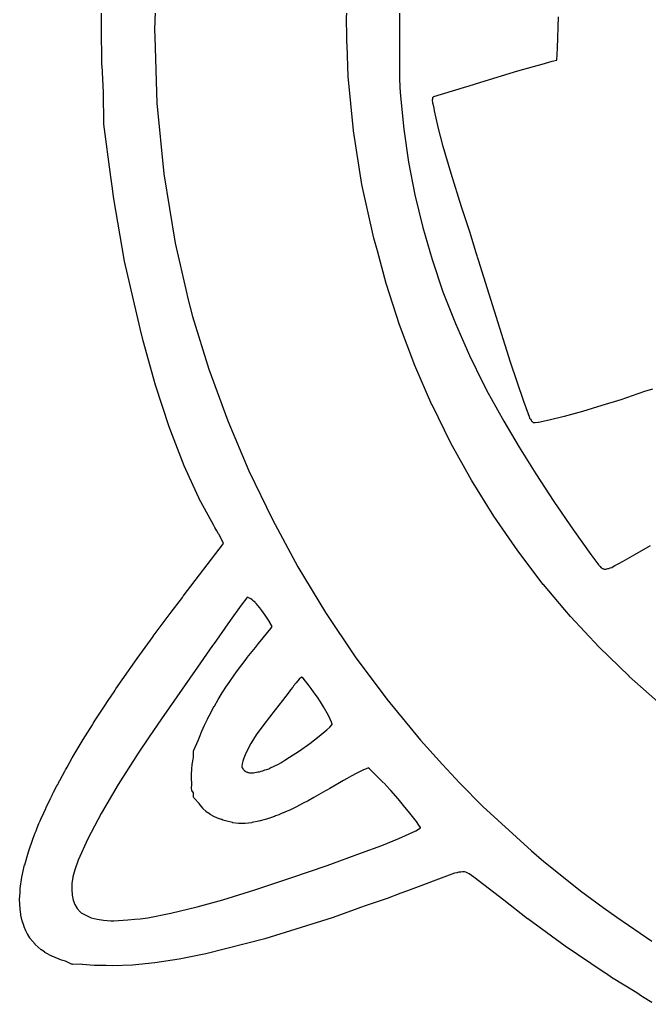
# Model space of a CAD drawing. Extents: x 67.3 to 104.7, y -149.5 to -52.9.
# Drawn here: x 70.464 to 72.951, y -109.884 to -106.002 of the extents above; entities that cross this region are included whole.
import ezdxf

# ---------------------------------------------------------------- set-up
doc = ezdxf.new("R2010")
doc.units = 0
doc.layers.add('BLACK', color=7, linetype='CONTINUOUS')

msp = doc.modelspace()

# ---------------------------------------------------------------- linework, layer by layer
at = {"layer": 'BLACK', "linetype": 'CONTINUOUS'}
for p, q in [((71.9643, -105.859), (71.9641, -106.02)), ((70.788, -106.026), (70.7871, -105.922)), ((71.7546, -106.013), (71.7561, -105.959)), ((70.999, -105.972), (70.9971, -106.043)), ((72.5879, -106.115), (72.592, -105.992)), ((70.7893, -106.184), (70.788, -106.026)), ((71.7547, -106.014), (71.7546, -106.013)), ((71.7559, -106.053), (71.7546, -106.014)), ((71.7546, -106.014), (71.7547, -106.014)), ((71.9641, -106.02), (71.9639, -106.232)), ((71.9641, -106.02), (71.9641, -106.02)), ((70.9971, -106.043), (70.9974, -106.07)), ((70.9974, -106.07), (71.0065, -106.333)), ((71.7568, -106.08), (71.7559, -106.053)), ((71.7569, -106.091), (71.7568, -106.08)), ((71.7576, -106.103), (71.7569, -106.091)), ((71.7569, -106.091), (71.7569, -106.091)), ((71.7569, -106.091), (71.7569, -106.091)), ((71.7617, -106.227), (71.7576, -106.103)), ((72.5863, -106.162), (72.5879, -106.115)), ((70.7894, -106.184), (70.7893, -106.184)), ((70.7959, -106.29), (70.7894, -106.184)), ((70.7894, -106.184), (70.7894, -106.184)), ((72.4313, -106.205), (72.494, -106.187)), ((72.494, -106.187), (72.4941, -106.187)), ((72.4941, -106.187), (72.5274, -106.178)), ((72.4941, -106.187), (72.4941, -106.187)), ((72.5274, -106.178), (72.5413, -106.174)), ((72.5413, -106.174), (72.5414, -106.174)), ((72.5414, -106.174), (72.5415, -106.174)), ((72.5415, -106.174), (72.5679, -106.167)), ((72.5679, -106.167), (72.5863, -106.162)), ((71.7618, -106.227), (71.7617, -106.227)), ((71.7821, -106.44), (71.7618, -106.227)), ((71.7618, -106.227), (71.7618, -106.227)), ((71.9639, -106.232), (71.9662, -106.271)), ((72.2861, -106.249), (72.4313, -106.205)), ((72.4313, -106.205), (72.4313, -106.205)), ((72.4313, -106.205), (72.4313, -106.205)), ((71.9662, -106.271), (71.9683, -106.305)), ((72.1, -106.306), (72.2177, -106.271)), ((72.2177, -106.271), (72.2394, -106.264)), ((72.2394, -106.264), (72.286, -106.249)), ((72.286, -106.249), (72.286, -106.249)), ((72.286, -106.249), (72.2861, -106.249)), ((70.796, -106.414), (70.7959, -106.29)), ((71.9683, -106.305), (71.9814, -106.435)), ((72.0955, -106.313), (72.096, -106.311)), ((72.0958, -106.315), (72.0955, -106.313)), ((72.096, -106.311), (72.0962, -106.309)), ((72.0962, -106.309), (72.0965, -106.309)), ((72.0965, -106.309), (72.0967, -106.309)), ((72.0967, -106.309), (72.0984, -106.308)), ((72.0984, -106.308), (72.1, -106.306)), ((71.0065, -106.333), (71.0336, -106.611)), ((72.0952, -106.318), (72.0956, -106.317)), ((72.0965, -106.334), (72.0952, -106.318)), ((72.0956, -106.317), (72.0955, -106.315)), ((72.0955, -106.315), (72.0958, -106.315)), ((72.0968, -106.334), (72.0965, -106.334)), ((72.0967, -106.335), (72.0968, -106.334)), ((72.1006, -106.352), (72.0967, -106.335)), ((72.1019, -106.362), (72.1006, -106.352)), ((72.102, -106.363), (72.1019, -106.362)), ((72.1151, -106.421), (72.102, -106.363)), ((72.102, -106.363), (72.102, -106.363)), ((70.796, -106.415), (70.7961, -106.414)), ((70.7961, -106.414), (70.796, -106.414)), ((70.8244, -106.623), (70.796, -106.415)), ((72.1152, -106.422), (72.1151, -106.421)), ((72.1374, -106.504), (72.1152, -106.422)), ((72.1152, -106.422), (72.1152, -106.422)), ((71.7822, -106.44), (71.7821, -106.44)), ((71.7822, -106.441), (71.7822, -106.44)), ((71.8157, -106.653), (71.7822, -106.441)), ((71.9814, -106.435), (72.0005, -106.566)), ((72.1689, -106.61), (72.1374, -106.504)), ((72.1374, -106.504), (72.1374, -106.504)), ((72.1374, -106.504), (72.1374, -106.504)), ((72.0005, -106.566), (72.0253, -106.695)), ((70.8312, -106.669), (70.8244, -106.623)), ((70.8244, -106.623), (70.8244, -106.623)), ((70.8244, -106.623), (70.8244, -106.623)), ((71.0336, -106.611), (71.0782, -106.886)), ((72.2098, -106.742), (72.1689, -106.61)), ((72.1689, -106.61), (72.1689, -106.61)), ((72.1689, -106.61), (72.1689, -106.61)), ((71.8158, -106.653), (71.8157, -106.653)), ((71.8626, -106.865), (71.8158, -106.653)), ((71.8158, -106.653), (71.8158, -106.653)), ((70.835, -106.702), (70.8312, -106.669)), ((70.8351, -106.702), (70.835, -106.702)), ((70.8785, -106.956), (70.8351, -106.702)), ((70.8351, -106.702), (70.8351, -106.702)), ((72.0253, -106.695), (72.056, -106.823)), ((72.2421, -106.841), (72.2098, -106.742)), ((72.2098, -106.742), (72.2098, -106.742)), ((72.2098, -106.742), (72.2098, -106.742)), ((72.056, -106.823), (72.0928, -106.95)), ((72.2459, -106.854), (72.2421, -106.841)), ((72.2665, -106.923), (72.2459, -106.854)), ((71.0782, -106.886), (71.1238, -107.085)), ((71.8627, -106.865), (71.8626, -106.865)), ((71.8772, -106.915), (71.8627, -106.865)), ((71.8627, -106.865), (71.8627, -106.865)), ((71.912, -107.044), (71.8772, -106.915)), ((72.2666, -106.923), (72.2665, -106.923)), ((72.2706, -106.936), (72.2666, -106.923)), ((72.2666, -106.923), (72.2666, -106.923)), ((70.9357, -107.205), (70.8785, -106.956)), ((70.8785, -106.956), (70.8786, -106.956)), ((70.8786, -106.956), (70.8785, -106.956)), ((72.0928, -106.95), (72.1357, -107.077)), ((72.2718, -106.94), (72.2706, -106.936)), ((72.2719, -106.94), (72.2718, -106.94)), ((72.2759, -106.953), (72.2719, -106.94)), ((72.2719, -106.94), (72.2719, -106.94)), ((72.4022, -107.355), (72.2759, -106.953)), ((71.9121, -107.044), (71.912, -107.044)), ((71.9121, -107.045), (71.9121, -107.044)), ((71.9648, -107.208), (71.9121, -107.045)), ((71.1238, -107.085), (71.126, -107.094)), ((72.1357, -107.077), (72.185, -107.203)), ((71.126, -107.094), (71.1469, -107.175)), ((70.9359, -107.205), (70.9357, -107.205)), ((70.9406, -107.222), (70.9358, -107.205)), ((70.9358, -107.205), (70.9359, -107.205)), ((71.1469, -107.175), (71.2119, -107.383)), ((72.185, -107.203), (72.2409, -107.329)), ((70.9519, -107.271), (70.9406, -107.222)), ((71.9649, -107.208), (71.9648, -107.208)), ((72.0251, -107.368), (71.9649, -107.208)), ((71.9649, -107.208), (71.9649, -107.208)), ((70.952, -107.271), (70.9519, -107.271)), ((71.0001, -107.446), (70.952, -107.271)), ((70.952, -107.271), (70.952, -107.271)), ((72.2409, -107.329), (72.2952, -107.44)), ((72.4022, -107.356), (72.4022, -107.355)), ((72.4551, -107.511), (72.4022, -107.356)), ((72.4022, -107.356), (72.4022, -107.356)), ((71.2119, -107.383), (71.2862, -107.587)), ((72.0252, -107.368), (72.0251, -107.368)), ((72.0926, -107.524), (72.0252, -107.368)), ((72.0252, -107.368), (72.0252, -107.368)), ((71.0002, -107.446), (71.0001, -107.446)), ((71.0542, -107.611), (71.0002, -107.446)), ((71.0002, -107.446), (71.0002, -107.446)), ((72.2952, -107.44), (72.3151, -107.478)), ((72.3151, -107.478), (72.3261, -107.499)), ((72.9358, -107.47), (72.9055, -107.481)), ((72.9502, -107.466), (72.9358, -107.47)), ((72.9638, -107.462), (72.9502, -107.466)), ((72.3261, -107.499), (72.3758, -107.588)), ((72.4743, -107.561), (72.4551, -107.511)), ((72.4551, -107.511), (72.4551, -107.511)), ((72.4551, -107.511), (72.4551, -107.511)), ((72.8382, -107.504), (72.7632, -107.527)), ((72.8383, -107.504), (72.8382, -107.504)), ((72.8382, -107.504), (72.8382, -107.504)), ((72.9053, -107.481), (72.8383, -107.504)), ((72.9054, -107.481), (72.9053, -107.481)), ((72.9055, -107.481), (72.9054, -107.481)), ((72.0927, -107.524), (72.0926, -107.524)), ((72.0928, -107.524), (72.0927, -107.524)), ((72.1672, -107.675), (72.0928, -107.524)), ((72.6865, -107.55), (72.6151, -107.57)), ((72.6866, -107.55), (72.6865, -107.55)), ((72.6865, -107.55), (72.6865, -107.55)), ((72.7631, -107.527), (72.6866, -107.55)), ((72.7632, -107.527), (72.7631, -107.527)), ((72.7631, -107.527), (72.7631, -107.527)), ((71.2862, -107.587), (71.3698, -107.785)), ((72.3758, -107.588), (72.4368, -107.691)), ((72.4744, -107.561), (72.4743, -107.561)), ((72.4744, -107.562), (72.4744, -107.561)), ((72.4766, -107.566), (72.4744, -107.562)), ((72.4783, -107.573), (72.4766, -107.566)), ((72.4787, -107.575), (72.4783, -107.573)), ((72.4793, -107.576), (72.4787, -107.575)), ((72.4795, -107.578), (72.4793, -107.576)), ((72.4808, -107.58), (72.4795, -107.578)), ((72.482, -107.581), (72.4808, -107.58)), ((72.4829, -107.582), (72.482, -107.581)), ((72.484, -107.582), (72.4829, -107.582)), ((72.4874, -107.59), (72.484, -107.582)), ((72.4875, -107.59), (72.4874, -107.59)), ((72.4884, -107.591), (72.4875, -107.59)), ((72.4875, -107.59), (72.4875, -107.59)), ((72.4885, -107.591), (72.4884, -107.591)), ((72.489, -107.591), (72.4885, -107.591)), ((72.4891, -107.592), (72.489, -107.591)), ((72.4907, -107.593), (72.4891, -107.592)), ((72.4921, -107.594), (72.4907, -107.593)), ((72.4927, -107.594), (72.4921, -107.594)), ((72.4932, -107.595), (72.4927, -107.594)), ((72.4984, -107.595), (72.4932, -107.595)), ((72.4993, -107.595), (72.4984, -107.595)), ((72.5002, -107.595), (72.4993, -107.595)), ((72.5123, -107.594), (72.5002, -107.595)), ((72.5126, -107.594), (72.5123, -107.594)), ((72.5129, -107.594), (72.5126, -107.594)), ((72.5548, -107.585), (72.5129, -107.594)), ((72.5549, -107.585), (72.5548, -107.585)), ((72.555, -107.585), (72.5549, -107.585)), ((72.6149, -107.57), (72.555, -107.585)), ((72.615, -107.57), (72.6149, -107.57)), ((72.6151, -107.57), (72.615, -107.57)), ((71.0543, -107.611), (71.0542, -107.611)), ((71.1138, -107.765), (71.0543, -107.611)), ((71.0543, -107.611), (71.0543, -107.611)), ((72.1673, -107.675), (72.1672, -107.675)), ((72.2487, -107.822), (72.1673, -107.675)), ((72.1673, -107.675), (72.1673, -107.675)), ((72.4368, -107.691), (72.503, -107.797)), ((71.114, -107.765), (71.1138, -107.765)), ((71.1789, -107.906), (71.114, -107.765)), ((71.114, -107.765), (71.114, -107.765)), ((71.3698, -107.785), (71.4621, -107.977)), ((72.2488, -107.822), (72.2487, -107.822)), ((72.3368, -107.964), (72.2488, -107.822)), ((72.2488, -107.822), (72.2488, -107.822)), ((72.503, -107.797), (72.5744, -107.906)), ((71.1791, -107.906), (71.1789, -107.906)), ((71.1791, -107.907), (71.1791, -107.906)), ((71.2314, -108.001), (71.1791, -107.907)), ((72.5744, -107.906), (72.6513, -108.019)), ((71.4621, -107.977), (71.5631, -108.164)), ((72.3369, -107.964), (72.3368, -107.964)), ((72.337, -107.964), (72.3369, -107.964)), ((72.4314, -108.101), (72.337, -107.964)), ((71.2351, -108.008), (71.2314, -108.001)), ((71.2431, -108.022), (71.2351, -108.008)), ((71.2351, -108.008), (71.2351, -108.008)), ((71.2351, -108.008), (71.2351, -108.008)), ((71.2492, -108.033), (71.2431, -108.022)), ((72.6513, -108.019), (72.6551, -108.024)), ((71.2493, -108.033), (71.2492, -108.033)), ((71.2494, -108.033), (71.2493, -108.033)), ((71.2507, -108.035), (71.2494, -108.033)), ((71.2601, -108.052), (71.2507, -108.035)), ((71.2697, -108.072), (71.2601, -108.052)), ((72.6551, -108.024), (72.7206, -108.115)), ((71.1102, -108.28), (71.2697, -108.072)), ((72.8934, -108.115), (72.9559, -108.079)), ((72.4316, -108.101), (72.4314, -108.101)), ((72.5324, -108.233), (72.4316, -108.101)), ((72.4316, -108.101), (72.4316, -108.101)), ((72.7206, -108.115), (72.7206, -108.115)), ((72.7206, -108.115), (72.7397, -108.142)), ((72.8482, -108.141), (72.8934, -108.115)), ((72.8934, -108.115), (72.8934, -108.115)), ((71.5631, -108.164), (71.6724, -108.344)), ((72.7397, -108.142), (72.7473, -108.152)), ((72.7473, -108.152), (72.7508, -108.156)), ((72.7508, -108.156), (72.754, -108.16)), ((72.754, -108.16), (72.7571, -108.163)), ((72.7571, -108.163), (72.76, -108.166)), ((72.76, -108.166), (72.7627, -108.168)), ((72.7627, -108.168), (72.7654, -108.17)), ((72.7654, -108.17), (72.768, -108.171)), ((72.768, -108.171), (72.7706, -108.172)), ((72.7706, -108.172), (72.7733, -108.173)), ((72.7733, -108.173), (72.7762, -108.173)), ((72.7762, -108.173), (72.7794, -108.173)), ((72.7794, -108.173), (72.7831, -108.172)), ((72.7831, -108.172), (72.7871, -108.171)), ((72.7871, -108.171), (72.7917, -108.17)), ((72.7917, -108.17), (72.7967, -108.168)), ((72.7967, -108.168), (72.8023, -108.166)), ((72.8023, -108.166), (72.8083, -108.163)), ((72.8083, -108.163), (72.815, -108.159)), ((72.815, -108.159), (72.8302, -108.151)), ((72.8302, -108.151), (72.8482, -108.141)), ((72.8482, -108.141), (72.8482, -108.141)), ((72.5325, -108.233), (72.5324, -108.233)), ((72.5326, -108.233), (72.5325, -108.233)), ((72.6173, -108.333), (72.5326, -108.233)), ((71.0586, -108.348), (71.1068, -108.285)), ((71.1068, -108.285), (71.1101, -108.28)), ((71.1101, -108.28), (71.1102, -108.28)), ((71.1102, -108.28), (71.1102, -108.28)), ((71.3608, -108.286), (71.3394, -108.315)), ((71.3612, -108.286), (71.3608, -108.286)), ((71.3617, -108.285), (71.3612, -108.286)), ((71.3622, -108.285), (71.3617, -108.285)), ((71.3629, -108.285), (71.3622, -108.285)), ((71.3638, -108.285), (71.3629, -108.285)), ((71.365, -108.285), (71.3638, -108.285)), ((71.3665, -108.285), (71.365, -108.285)), ((71.3681, -108.286), (71.3665, -108.285)), ((71.3723, -108.288), (71.3681, -108.286)), ((71.377, -108.29), (71.3723, -108.288)), ((71.3822, -108.294), (71.377, -108.29)), ((71.3394, -108.315), (71.2956, -108.376)), ((71.3878, -108.299), (71.3822, -108.294)), ((71.3937, -108.304), (71.3878, -108.299)), ((71.3958, -108.306), (71.3937, -108.304)), ((71.3977, -108.308), (71.3958, -108.306)), ((71.4051, -108.317), (71.3977, -108.308)), ((71.4127, -108.326), (71.4051, -108.317)), ((71.4202, -108.336), (71.4127, -108.326)), ((70.9912, -108.438), (71.0585, -108.348)), ((71.0585, -108.348), (71.0586, -108.348)), ((71.0586, -108.348), (71.0586, -108.348)), ((71.4273, -108.345), (71.4202, -108.336)), ((71.4338, -108.355), (71.4273, -108.345)), ((71.4395, -108.363), (71.4338, -108.355)), ((71.4519, -108.383), (71.4395, -108.363)), ((71.6724, -108.344), (71.7897, -108.519)), ((72.6395, -108.36), (72.6173, -108.333)), ((72.6397, -108.36), (72.6395, -108.36)), ((72.7526, -108.481), (72.6397, -108.36)), ((72.6397, -108.36), (72.6397, -108.36)), ((71.2956, -108.376), (71.2317, -108.467)), ((71.4075, -108.467), (71.4555, -108.408)), ((71.4524, -108.384), (71.4519, -108.383)), ((71.4612, -108.4), (71.4524, -108.384)), ((71.4555, -108.408), (71.4612, -108.4)), ((70.928, -108.526), (70.9912, -108.439)), ((70.9912, -108.439), (70.9912, -108.438)), ((70.9912, -108.439), (70.9912, -108.439)), ((71.2262, -108.475), (71.1659, -108.56)), ((71.2317, -108.467), (71.2262, -108.475)), ((71.2262, -108.475), (71.2262, -108.475)), ((71.2262, -108.475), (71.2262, -108.475)), ((71.3628, -108.522), (71.3957, -108.482)), ((71.3957, -108.482), (71.4074, -108.467)), ((71.4074, -108.467), (71.4075, -108.467)), ((71.4075, -108.467), (71.4075, -108.467)), ((72.7527, -108.481), (72.7526, -108.481)), ((72.7528, -108.481), (72.7527, -108.481)), ((72.8714, -108.596), (72.7528, -108.481)), ((70.8687, -108.61), (70.9279, -108.526)), ((70.9279, -108.526), (70.928, -108.526)), ((70.928, -108.526), (70.928, -108.526)), ((71.3201, -108.579), (71.3626, -108.523)), ((71.3626, -108.523), (71.3627, -108.522)), ((71.3627, -108.522), (71.3628, -108.522)), ((71.7897, -108.519), (71.9147, -108.687)), ((71.1659, -108.56), (71.0243, -108.764)), ((71.2819, -108.634), (71.3199, -108.579)), ((71.3199, -108.579), (71.32, -108.579)), ((71.32, -108.579), (71.3201, -108.579)), ((71.5778, -108.599), (71.5683, -108.608)), ((71.5833, -108.604), (71.5778, -108.599)), ((71.5928, -108.615), (71.5833, -108.604)), ((72.8716, -108.596), (72.8714, -108.596)), ((72.8716, -108.597), (72.8716, -108.596)), ((72.9958, -108.706), (72.8716, -108.597)), ((70.8444, -108.646), (70.8687, -108.61)), ((70.8687, -108.61), (70.8687, -108.61)), ((70.8687, -108.61), (70.8687, -108.61)), ((71.2644, -108.661), (71.2817, -108.635)), ((71.2817, -108.635), (71.2818, -108.634)), ((71.2818, -108.634), (71.2819, -108.634)), ((71.5425, -108.639), (71.5336, -108.65)), ((71.5457, -108.634), (71.5425, -108.639)), ((71.5425, -108.639), (71.5425, -108.639)), ((71.5425, -108.639), (71.5425, -108.639)), ((71.5561, -108.622), (71.5457, -108.634)), ((71.5683, -108.608), (71.5561, -108.622)), ((71.6036, -108.628), (71.5928, -108.615)), ((71.6154, -108.644), (71.6036, -108.628)), ((70.8135, -108.692), (70.8373, -108.657)), ((70.8373, -108.657), (70.841, -108.651)), ((70.841, -108.651), (70.8444, -108.646)), ((70.841, -108.651), (70.841, -108.651)), ((70.841, -108.651), (70.841, -108.651)), ((71.2481, -108.688), (71.2643, -108.662)), ((71.2643, -108.662), (71.2644, -108.661)), ((71.2644, -108.661), (71.2644, -108.661)), ((71.5285, -108.657), (71.5019, -108.692)), ((71.5336, -108.65), (71.5285, -108.657)), ((71.5285, -108.657), (71.5285, -108.657)), ((71.5285, -108.657), (71.5285, -108.657)), ((71.6277, -108.661), (71.6154, -108.644)), ((71.6401, -108.679), (71.6277, -108.661)), ((71.6522, -108.697), (71.6401, -108.679)), ((70.7888, -108.73), (70.7962, -108.718)), ((70.7962, -108.718), (70.7993, -108.714)), ((70.7962, -108.718), (70.7962, -108.718)), ((70.7962, -108.718), (70.7962, -108.718)), ((70.7993, -108.714), (70.8134, -108.692)), ((70.8134, -108.692), (70.8135, -108.692)), ((70.8135, -108.692), (70.8135, -108.692)), ((71.219, -108.739), (71.2329, -108.714)), ((71.2329, -108.714), (71.233, -108.714)), ((71.233, -108.714), (71.248, -108.688)), ((71.233, -108.714), (71.233, -108.714)), ((71.248, -108.688), (71.2481, -108.688)), ((71.2481, -108.688), (71.2481, -108.688)), ((71.5019, -108.692), (71.4731, -108.729)), ((71.5019, -108.692), (71.5019, -108.692)), ((71.5019, -108.692), (71.5019, -108.692)), ((71.6641, -108.717), (71.6522, -108.697)), ((71.6834, -108.751), (71.6641, -108.717)), ((71.9147, -108.687), (72.0472, -108.848)), ((70.7623, -108.77), (70.7888, -108.73)), ((71.2061, -108.764), (71.2189, -108.74)), ((71.2189, -108.74), (71.219, -108.74)), ((71.219, -108.74), (71.219, -108.739)), ((71.4731, -108.729), (71.4288, -108.786)), ((71.4731, -108.729), (71.4731, -108.729)), ((71.6907, -108.766), (71.6834, -108.751)), ((70.7152, -108.846), (70.7515, -108.788)), ((70.7515, -108.788), (70.7542, -108.783)), ((70.7542, -108.783), (70.7542, -108.783)), ((70.7542, -108.783), (70.7543, -108.783)), ((70.7543, -108.783), (70.7543, -108.783)), ((70.7543, -108.783), (70.7546, -108.783)), ((70.7546, -108.783), (70.7623, -108.77)), ((70.7623, -108.77), (70.7623, -108.77)), ((70.7623, -108.77), (70.7623, -108.77)), ((71.0243, -108.764), (70.9759, -108.835)), ((71.0243, -108.764), (71.0243, -108.764)), ((71.184, -108.813), (71.1944, -108.789)), ((71.1944, -108.789), (71.1945, -108.789)), ((71.1945, -108.789), (71.2061, -108.765)), ((71.1945, -108.789), (71.1945, -108.789)), ((71.2061, -108.765), (71.2061, -108.764)), ((71.2061, -108.765), (71.2061, -108.765)), ((71.4288, -108.786), (71.3979, -108.828)), ((71.677, -108.807), (71.6887, -108.797)), ((71.6887, -108.797), (71.6973, -108.788)), ((71.696, -108.777), (71.6907, -108.766)), ((71.6989, -108.785), (71.696, -108.777)), ((71.6973, -108.788), (71.699, -108.786)), ((71.699, -108.786), (71.6989, -108.785)), ((70.9759, -108.835), (70.9322, -108.9)), ((71.1696, -108.85), (71.1745, -108.836)), ((71.1745, -108.836), (71.1746, -108.836)), ((71.1746, -108.836), (71.1839, -108.813)), ((71.1746, -108.836), (71.1746, -108.836)), ((71.1839, -108.813), (71.184, -108.813)), ((71.184, -108.813), (71.184, -108.813)), ((71.3979, -108.828), (71.3775, -108.861)), ((71.6097, -108.861), (71.6466, -108.832)), ((71.6466, -108.832), (71.677, -108.807)), ((70.6721, -108.918), (70.7151, -108.846)), ((70.7151, -108.846), (70.7152, -108.846)), ((70.7152, -108.846), (70.7152, -108.846)), ((71.1516, -108.888), (71.1696, -108.85)), ((71.3775, -108.861), (71.3614, -108.892)), ((71.5697, -108.89), (71.6097, -108.861)), ((72.0472, -108.848), (72.1345, -108.944)), ((70.9322, -108.9), (70.8536, -109.023)), ((71.151, -108.891), (71.1515, -108.889)), ((71.151, -108.915), (71.151, -108.891)), ((71.1515, -108.889), (71.1516, -108.888)), ((71.3552, -108.906), (71.3501, -108.919)), ((71.3614, -108.892), (71.3552, -108.906)), ((71.5301, -108.916), (71.5697, -108.89)), ((70.6513, -108.955), (70.6721, -108.918)), ((70.6721, -108.918), (70.6721, -108.918)), ((70.6721, -108.918), (70.6721, -108.918)), ((71.1436, -108.963), (71.1457, -108.944)), ((71.1457, -108.944), (71.1467, -108.938)), ((71.1457, -108.944), (71.1458, -108.944)), ((71.1458, -108.944), (71.1457, -108.944)), ((71.1467, -108.938), (71.149, -108.924)), ((71.149, -108.924), (71.1491, -108.924)), ((71.1491, -108.924), (71.151, -108.915)), ((71.1491, -108.924), (71.1491, -108.924)), ((71.3417, -108.952), (71.3415, -108.955)), ((71.3434, -108.942), (71.3417, -108.952)), ((71.3462, -108.931), (71.3434, -108.942)), ((71.3501, -108.919), (71.3462, -108.931)), ((71.4637, -108.954), (71.4721, -108.95)), ((71.4721, -108.95), (71.4861, -108.943)), ((71.4861, -108.943), (71.4957, -108.938)), ((71.4957, -108.938), (71.5115, -108.928)), ((71.5115, -108.928), (71.5301, -108.916)), ((72.1345, -108.944), (72.2021, -109.018)), ((70.6224, -109.008), (70.633, -108.988)), ((70.633, -108.988), (70.6331, -108.988)), ((70.6331, -108.988), (70.6422, -108.971)), ((70.6331, -108.988), (70.6331, -108.988)), ((70.6422, -108.971), (70.6453, -108.966)), ((70.6453, -108.966), (70.6455, -108.965)), ((70.6455, -108.965), (70.6475, -108.962)), ((70.6455, -108.965), (70.6455, -108.965)), ((70.6475, -108.962), (70.6513, -108.955)), ((71.1426, -108.983), (71.1427, -108.982)), ((71.143, -109), (71.1426, -108.983)), ((71.1427, -108.982), (71.1435, -108.964)), ((71.1427, -108.982), (71.1427, -108.982)), ((71.1435, -108.964), (71.1436, -108.964)), ((71.1436, -108.964), (71.1436, -108.963)), ((71.3415, -108.955), (71.3429, -108.958)), ((71.3429, -108.958), (71.347, -108.963)), ((71.347, -108.963), (71.3486, -108.965)), ((71.3486, -108.965), (71.3505, -108.967)), ((71.3505, -108.967), (71.3524, -108.969)), ((71.3524, -108.969), (71.3543, -108.97)), ((71.3543, -108.97), (71.3564, -108.972)), ((71.3564, -108.972), (71.3586, -108.973)), ((71.3586, -108.973), (71.3609, -108.974)), ((71.3609, -108.974), (71.3632, -108.975)), ((71.3632, -108.975), (71.3657, -108.976)), ((71.3657, -108.976), (71.3658, -108.976)), ((71.3658, -108.976), (71.3681, -108.976)), ((71.3681, -108.976), (71.3725, -108.977)), ((71.3725, -108.977), (71.3772, -108.977)), ((71.3772, -108.977), (71.3822, -108.977)), ((71.3822, -108.977), (71.3875, -108.977)), ((71.3875, -108.977), (71.3931, -108.976)), ((71.3931, -108.976), (71.399, -108.975)), ((71.399, -108.975), (71.4051, -108.974)), ((71.4051, -108.974), (71.4116, -108.973)), ((71.4116, -108.973), (71.4182, -108.971)), ((71.4182, -108.971), (71.4252, -108.969)), ((71.4252, -108.969), (71.4324, -108.966)), ((71.4324, -108.966), (71.4399, -108.964)), ((71.4399, -108.964), (71.4476, -108.961)), ((71.4476, -108.961), (71.4555, -108.957)), ((71.4555, -108.957), (71.4637, -108.954)), ((71.774, -108.99), (71.7553, -109.001)), ((71.796, -108.979), (71.774, -108.99)), ((71.8147, -108.969), (71.796, -108.979)), ((71.8226, -108.966), (71.8147, -108.969)), ((71.8295, -108.963), (71.8226, -108.966)), ((71.8351, -108.96), (71.8295, -108.963)), ((71.8393, -108.959), (71.8351, -108.96)), ((71.8405, -108.958), (71.8393, -108.959)), ((71.8455, -108.962), (71.8405, -108.958)), ((71.8577, -108.973), (71.8455, -108.962)), ((71.8728, -108.988), (71.8577, -108.973)), ((71.8943, -109.01), (71.8728, -108.988)), ((70.5981, -109.054), (70.6115, -109.029)), ((70.6115, -109.029), (70.6146, -109.023)), ((70.6146, -109.023), (70.6173, -109.018)), ((70.6146, -109.023), (70.6146, -109.023)), ((70.6146, -109.023), (70.6146, -109.023)), ((70.6173, -109.018), (70.6204, -109.012)), ((70.6204, -109.012), (70.6205, -109.012)), ((70.6205, -109.011), (70.6224, -109.008)), ((70.6205, -109.012), (70.6205, -109.011)), ((70.8536, -109.023), (70.7856, -109.138)), ((71.1431, -109.001), (71.143, -109)), ((71.1445, -109.018), (71.143, -109.001)), ((71.143, -109.001), (71.1431, -109.001)), ((71.143, -109.042), (71.1447, -109.019)), ((71.1447, -109.018), (71.1445, -109.018)), ((71.1447, -109.019), (71.1446, -109.018)), ((71.1446, -109.018), (71.1447, -109.018)), ((71.7436, -109.008), (71.6896, -109.039)), ((71.7437, -109.008), (71.7436, -109.008)), ((71.7436, -109.008), (71.7436, -109.008)), ((71.7553, -109.001), (71.7437, -109.008)), ((71.9084, -109.024), (71.8943, -109.01)), ((71.9104, -109.026), (71.9084, -109.024)), ((71.9295, -109.047), (71.9104, -109.026)), ((72.2021, -109.018), (72.2938, -109.11)), ((70.5873, -109.076), (70.5937, -109.063)), ((70.5937, -109.063), (70.5938, -109.063)), ((70.5938, -109.063), (70.5944, -109.062)), ((70.5938, -109.063), (70.5938, -109.063)), ((70.5944, -109.062), (70.598, -109.054)), ((70.598, -109.054), (70.5981, -109.054)), ((70.5981, -109.054), (70.5981, -109.054)), ((71.1437, -109.044), (71.143, -109.042)), ((71.1438, -109.045), (71.1437, -109.044)), ((71.144, -109.046), (71.1438, -109.045)), ((71.1443, -109.047), (71.144, -109.046)), ((71.144, -109.046), (71.144, -109.046)), ((71.144, -109.046), (71.144, -109.046)), ((71.151, -109.057), (71.1443, -109.047)), ((71.151, -109.073), (71.151, -109.057)), ((71.6723, -109.049), (71.6258, -109.075)), ((71.6724, -109.049), (71.6723, -109.049)), ((71.6723, -109.049), (71.6723, -109.049)), ((71.6802, -109.045), (71.6724, -109.049)), ((71.6895, -109.039), (71.6802, -109.045)), ((71.6896, -109.039), (71.6895, -109.039)), ((71.6895, -109.039), (71.6895, -109.039)), ((71.959, -109.08), (71.9295, -109.047)), ((70.5697, -109.112), (70.5859, -109.079)), ((70.5859, -109.079), (70.5867, -109.077)), ((70.5867, -109.077), (70.5868, -109.077)), ((70.5868, -109.077), (70.5873, -109.076)), ((70.5868, -109.077), (70.5868, -109.077)), ((70.5868, -109.077), (70.5868, -109.077)), ((71.1519, -109.075), (71.151, -109.073)), ((71.1527, -109.077), (71.1519, -109.075)), ((71.1727, -109.098), (71.1527, -109.077)), ((71.1753, -109.102), (71.1727, -109.098)), ((71.1756, -109.103), (71.1753, -109.102)), ((71.1757, -109.103), (71.1756, -109.103)), ((71.187, -109.117), (71.1757, -109.103)), ((71.5815, -109.099), (71.557, -109.112)), ((71.5816, -109.099), (71.5815, -109.099)), ((71.5815, -109.099), (71.5815, -109.099)), ((71.6031, -109.088), (71.5816, -109.099)), ((71.6257, -109.075), (71.6031, -109.088)), ((71.6258, -109.075), (71.6257, -109.075)), ((71.6257, -109.075), (71.6257, -109.075)), ((71.9802, -109.106), (71.959, -109.08)), ((72.0056, -109.137), (71.9802, -109.106)), ((70.5481, -109.16), (70.5591, -109.136)), ((70.5591, -109.136), (70.5671, -109.118)), ((70.5671, -109.118), (70.5672, -109.118)), ((70.5672, -109.117), (70.5693, -109.113)), ((70.5672, -109.118), (70.5672, -109.117)), ((70.5693, -109.113), (70.5696, -109.112)), ((70.5696, -109.112), (70.5697, -109.112)), ((70.5697, -109.112), (70.5697, -109.112)), ((70.5697, -109.112), (70.5697, -109.112)), ((70.7856, -109.138), (70.7329, -109.238)), ((71.1873, -109.117), (71.187, -109.117)), ((71.1875, -109.118), (71.1873, -109.117)), ((71.2006, -109.13), (71.1875, -109.118)), ((71.201, -109.13), (71.2006, -109.13)), ((71.2012, -109.131), (71.201, -109.13)), ((71.2161, -109.141), (71.2012, -109.131)), ((71.2165, -109.142), (71.2161, -109.141)), ((71.2167, -109.142), (71.2165, -109.142)), ((71.2334, -109.151), (71.2167, -109.142)), ((71.4874, -109.143), (71.4712, -109.149)), ((71.4904, -109.142), (71.4874, -109.143)), ((71.4905, -109.142), (71.4904, -109.142)), ((71.4906, -109.142), (71.4905, -109.142)), ((71.5013, -109.137), (71.4906, -109.142)), ((71.5054, -109.136), (71.5013, -109.137)), ((71.5055, -109.135), (71.5054, -109.136)), ((71.5054, -109.136), (71.5054, -109.136)), ((71.5056, -109.135), (71.5055, -109.135)), ((71.5063, -109.135), (71.5056, -109.135)), ((71.5115, -109.133), (71.5063, -109.135)), ((71.5116, -109.133), (71.5115, -109.133)), ((71.5117, -109.133), (71.5116, -109.133)), ((71.5336, -109.123), (71.5117, -109.133)), ((71.5337, -109.123), (71.5336, -109.123)), ((71.5338, -109.123), (71.5337, -109.123)), ((71.5569, -109.112), (71.5338, -109.123)), ((71.557, -109.112), (71.5569, -109.112)), ((71.557, -109.112), (71.557, -109.112)), ((72.031, -109.17), (72.0056, -109.137)), ((72.2938, -109.11), (72.4853, -109.285)), ((70.5334, -109.195), (70.5402, -109.178)), ((70.5402, -109.178), (70.5403, -109.178)), ((70.5403, -109.178), (70.5452, -109.167)), ((70.5403, -109.178), (70.5403, -109.178)), ((70.5452, -109.167), (70.548, -109.16)), ((70.548, -109.16), (70.5481, -109.16)), ((70.5481, -109.16), (70.5481, -109.16)), ((71.2338, -109.151), (71.2334, -109.151)), ((71.2341, -109.151), (71.2338, -109.151)), ((71.2526, -109.159), (71.2341, -109.151)), ((71.253, -109.159), (71.2526, -109.159)), ((71.2532, -109.159), (71.253, -109.159)), ((71.2572, -109.161), (71.2532, -109.159)), ((71.2615, -109.162), (71.2572, -109.161)), ((71.2618, -109.162), (71.2615, -109.162)), ((71.262, -109.162), (71.2618, -109.162)), ((71.2668, -109.164), (71.262, -109.162)), ((71.282, -109.169), (71.2668, -109.164)), ((71.2824, -109.169), (71.282, -109.169)), ((71.2827, -109.169), (71.2824, -109.169)), ((71.305, -109.174), (71.2827, -109.169)), ((71.3053, -109.174), (71.305, -109.174)), ((71.3057, -109.175), (71.3053, -109.174)), ((71.3289, -109.177), (71.3057, -109.175)), ((71.3293, -109.177), (71.3289, -109.177)), ((71.3296, -109.177), (71.3293, -109.177)), ((71.354, -109.177), (71.3296, -109.177)), ((71.3543, -109.177), (71.354, -109.177)), ((71.3547, -109.177), (71.3543, -109.177)), ((71.3806, -109.175), (71.3547, -109.177)), ((71.3808, -109.174), (71.3806, -109.175)), ((71.3811, -109.174), (71.3808, -109.174)), ((71.4087, -109.169), (71.3811, -109.174)), ((71.4089, -109.169), (71.4087, -109.169)), ((71.4092, -109.169), (71.4089, -109.169)), ((71.4387, -109.161), (71.4092, -109.169)), ((71.4389, -109.161), (71.4387, -109.161)), ((71.4391, -109.161), (71.4389, -109.161)), ((71.4709, -109.15), (71.4391, -109.161)), ((71.471, -109.149), (71.4709, -109.15)), ((71.4712, -109.149), (71.471, -109.149)), ((72.0404, -109.184), (72.031, -109.17)), ((72.0469, -109.194), (72.0404, -109.184)), ((70.5174, -109.235), (70.5257, -109.214)), ((70.5257, -109.214), (70.529, -109.206)), ((70.529, -109.206), (70.5291, -109.206)), ((70.5291, -109.206), (70.5334, -109.195)), ((70.5291, -109.206), (70.5291, -109.206)), ((71.9619, -109.237), (72.0283, -109.207)), ((72.0283, -109.207), (72.0475, -109.195)), ((72.0475, -109.195), (72.0469, -109.194)), ((70.4986, -109.29), (70.5173, -109.235)), ((70.5173, -109.235), (70.5174, -109.235)), ((70.5174, -109.235), (70.5174, -109.235)), ((70.7329, -109.238), (70.6953, -109.323)), ((71.8146, -109.294), (71.8952, -109.264)), ((71.8952, -109.264), (71.9619, -109.237)), ((70.4839, -109.341), (70.4985, -109.29)), ((70.4985, -109.29), (70.4986, -109.29)), ((70.4986, -109.29), (70.4986, -109.29)), ((71.6792, -109.343), (71.8146, -109.294)), ((72.4853, -109.285), (72.5346, -109.328)), ((70.4732, -109.389), (70.4838, -109.341)), ((70.4838, -109.341), (70.4839, -109.341)), ((70.4839, -109.341), (70.4839, -109.341)), ((70.6953, -109.323), (70.6823, -109.361)), ((72.5346, -109.328), (72.5856, -109.369)), ((70.6823, -109.361), (70.6746, -109.388)), ((71.5351, -109.392), (71.6792, -109.343)), ((72.1812, -109.374), (71.9965, -109.443)), ((72.1902, -109.372), (72.1812, -109.374)), ((72.1987, -109.37), (72.1902, -109.372)), ((72.2065, -109.37), (72.1987, -109.37)), ((72.2137, -109.369), (72.2065, -109.37)), ((72.2204, -109.369), (72.2137, -109.369)), ((72.226, -109.37), (72.2204, -109.369)), ((72.2316, -109.373), (72.226, -109.37)), ((72.2397, -109.377), (72.2316, -109.373)), ((72.2488, -109.383), (72.2397, -109.377)), ((72.5856, -109.369), (72.6794, -109.443)), ((70.4666, -109.434), (70.4731, -109.389)), ((70.4731, -109.389), (70.4733, -109.389)), ((70.4733, -109.389), (70.4732, -109.389)), ((70.6708, -109.414), (70.6696, -109.438)), ((70.6743, -109.39), (70.6708, -109.414)), ((70.6746, -109.388), (70.6743, -109.39)), ((71.3936, -109.439), (71.5351, -109.392)), ((72.2579, -109.389), (72.2488, -109.383)), ((72.3762, -109.481), (72.2579, -109.389)), ((70.4641, -109.476), (70.4656, -109.452)), ((70.4656, -109.452), (70.4666, -109.435)), ((70.4667, -109.435), (70.4666, -109.434)), ((70.4666, -109.435), (70.4667, -109.435)), ((70.6696, -109.438), (70.6711, -109.46)), ((71.2664, -109.479), (71.3936, -109.439)), ((71.97, -109.453), (71.9151, -109.474)), ((71.9964, -109.443), (71.97, -109.453)), ((71.9965, -109.443), (71.9964, -109.443)), ((71.9965, -109.443), (71.9965, -109.443)), ((72.6794, -109.443), (72.7688, -109.51)), ((70.4642, -109.477), (70.4641, -109.476)), ((70.4658, -109.516), (70.4641, -109.477)), ((70.4641, -109.477), (70.4642, -109.477)), ((70.6711, -109.46), (70.6753, -109.48)), ((70.6753, -109.48), (70.682, -109.497)), ((70.682, -109.497), (70.6914, -109.513)), ((71.1649, -109.507), (71.2664, -109.479)), ((71.915, -109.474), (71.8323, -109.502)), ((71.9151, -109.474), (71.915, -109.474)), ((71.915, -109.474), (71.915, -109.474)), ((72.4704, -109.554), (72.3762, -109.481)), ((70.469, -109.536), (70.4658, -109.516)), ((70.4658, -109.516), (70.4659, -109.516)), ((70.4659, -109.516), (70.4658, -109.516)), ((70.6914, -109.513), (70.7033, -109.526)), ((70.7033, -109.526), (70.7075, -109.53)), ((70.7075, -109.53), (70.7258, -109.54)), ((70.9702, -109.55), (71.0615, -109.532)), ((71.0615, -109.532), (71.1649, -109.507)), ((71.7897, -109.517), (71.6983, -109.55)), ((71.8104, -109.51), (71.7897, -109.517)), ((71.8105, -109.51), (71.8104, -109.51)), ((71.8106, -109.51), (71.8105, -109.51)), ((71.8323, -109.502), (71.8106, -109.51)), ((72.7688, -109.51), (72.8224, -109.548)), ((70.4692, -109.538), (70.469, -109.536)), ((70.4693, -109.538), (70.4692, -109.538)), ((70.4694, -109.539), (70.4693, -109.538)), ((70.4693, -109.538), (70.4693, -109.538)), ((70.4693, -109.538), (70.4693, -109.538)), ((70.4715, -109.552), (70.4694, -109.539)), ((70.4717, -109.552), (70.4715, -109.552)), ((70.4717, -109.553), (70.4717, -109.552)), ((70.4757, -109.566), (70.4717, -109.553)), ((70.4759, -109.567), (70.4757, -109.566)), ((70.476, -109.567), (70.4759, -109.567)), ((70.4761, -109.567), (70.476, -109.567)), ((70.4765, -109.569), (70.4761, -109.567)), ((70.4761, -109.567), (70.4761, -109.567)), ((70.4815, -109.585), (70.4765, -109.569)), ((70.7258, -109.54), (70.7439, -109.549)), ((70.7439, -109.549), (70.7469, -109.55)), ((70.7469, -109.55), (70.7697, -109.556)), ((70.7697, -109.556), (70.7955, -109.56)), ((70.7955, -109.56), (70.8244, -109.562)), ((70.8244, -109.562), (70.8364, -109.562)), ((70.8364, -109.562), (70.8909, -109.558)), ((70.8909, -109.558), (70.9189, -109.556)), ((70.9189, -109.556), (70.9407, -109.554)), ((70.9407, -109.554), (70.9702, -109.55)), ((71.6981, -109.55), (71.4326, -109.633)), ((71.6982, -109.55), (71.6981, -109.55)), ((71.6983, -109.55), (71.6982, -109.55)), ((72.4705, -109.554), (72.4704, -109.554)), ((72.4706, -109.554), (72.4705, -109.554)), ((72.6184, -109.662), (72.4706, -109.554)), ((72.8224, -109.548), (72.9611, -109.642)), ((70.4817, -109.585), (70.4815, -109.585)), ((70.4817, -109.586), (70.4817, -109.585)), ((70.4881, -109.601), (70.4817, -109.586)), ((70.4883, -109.601), (70.4881, -109.601)), ((70.4957, -109.615), (70.4883, -109.601)), ((70.4883, -109.601), (70.4883, -109.601)), ((70.4959, -109.615), (70.4957, -109.615)), ((70.496, -109.616), (70.4959, -109.615)), ((70.5044, -109.629), (70.496, -109.616)), ((70.5046, -109.629), (70.5044, -109.629)), ((70.5047, -109.63), (70.5046, -109.629)), ((70.5142, -109.642), (70.5047, -109.63)), ((70.5144, -109.642), (70.5142, -109.642)), ((70.5145, -109.643), (70.5144, -109.642)), ((70.525, -109.654), (70.5145, -109.643)), ((71.4322, -109.633), (71.1993, -109.692)), ((71.4324, -109.633), (71.4322, -109.633)), ((71.4326, -109.633), (71.4324, -109.633)), ((70.5252, -109.655), (70.525, -109.654)), ((70.5253, -109.655), (70.5252, -109.655)), ((70.5368, -109.666), (70.5253, -109.655)), ((70.5371, -109.666), (70.5368, -109.666)), ((70.5372, -109.666), (70.5371, -109.666)), ((70.5497, -109.676), (70.5372, -109.666)), ((70.5499, -109.676), (70.5497, -109.676)), ((70.5501, -109.677), (70.5499, -109.676)), ((70.5636, -109.686), (70.5501, -109.677)), ((70.564, -109.686), (70.5636, -109.686)), ((70.5642, -109.687), (70.564, -109.686)), ((70.5943, -109.703), (70.5642, -109.687)), ((72.6185, -109.662), (72.6184, -109.662)), ((72.6186, -109.662), (72.6185, -109.662)), ((72.7683, -109.764), (72.6186, -109.662)), ((70.5947, -109.703), (70.5943, -109.703)), ((70.5951, -109.703), (70.5947, -109.703)), ((70.6292, -109.717), (70.5951, -109.703)), ((70.6296, -109.717), (70.6292, -109.717)), ((70.6299, -109.717), (70.6296, -109.717)), ((70.6453, -109.721), (70.6299, -109.717)), ((70.6695, -109.733), (70.6453, -109.721)), ((70.998, -109.728), (70.91, -109.737)), ((70.9981, -109.728), (70.998, -109.728)), ((70.9983, -109.728), (70.9981, -109.728)), ((71.0944, -109.713), (70.9983, -109.728)), ((71.0946, -109.713), (71.0944, -109.713)), ((71.0947, -109.713), (71.0946, -109.713)), ((71.199, -109.692), (71.0947, -109.713)), ((71.1991, -109.692), (71.199, -109.692)), ((71.1993, -109.692), (71.1991, -109.692)), ((70.671, -109.733), (70.6695, -109.733)), ((70.6723, -109.734), (70.671, -109.733)), ((70.7055, -109.733), (70.6723, -109.734)), ((70.7111, -109.734), (70.7055, -109.733)), ((70.7114, -109.734), (70.7111, -109.734)), ((70.7117, -109.734), (70.7114, -109.734)), ((70.7581, -109.738), (70.7117, -109.734)), ((70.7583, -109.738), (70.7581, -109.738)), ((70.7585, -109.738), (70.7583, -109.738)), ((70.8053, -109.739), (70.7585, -109.738)), ((70.8292, -109.74), (70.8053, -109.739)), ((70.8294, -109.74), (70.8292, -109.74)), ((70.8297, -109.74), (70.8294, -109.74)), ((70.9095, -109.737), (70.8297, -109.74)), ((70.9097, -109.737), (70.9095, -109.737)), ((70.91, -109.737), (70.9097, -109.737)), ((72.7685, -109.764), (72.7683, -109.764)), ((72.7822, -109.772), (72.7685, -109.764)), ((72.7685, -109.764), (72.7685, -109.764)), ((72.8016, -109.786), (72.7822, -109.772)), ((72.8017, -109.786), (72.8016, -109.786)), ((72.8018, -109.786), (72.8017, -109.786)), ((72.9014, -109.847), (72.8018, -109.786)), ((72.9202, -109.859), (72.9014, -109.847)), ((72.9203, -109.859), (72.9202, -109.859)), ((72.9204, -109.859), (72.9203, -109.859)), ((72.9245, -109.862), (72.9204, -109.859)), ((72.9606, -109.884), (72.9245, -109.862))]:
    msp.add_line(p, q, dxfattribs=at)

doc.saveas('drawing.dxf')
